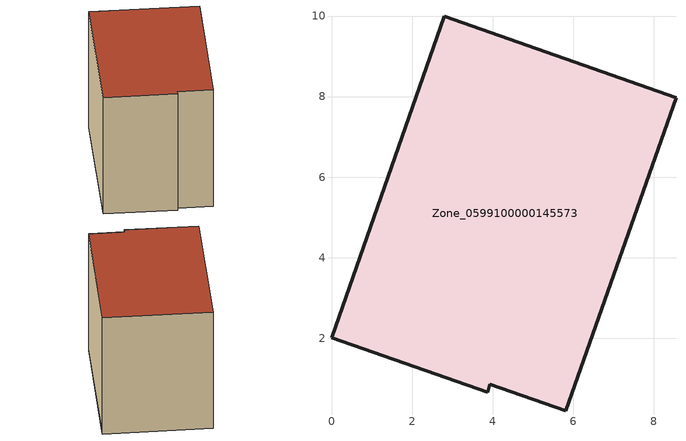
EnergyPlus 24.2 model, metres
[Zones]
Zone_0599100000145573
 floor ground (C_G): 5.81,0.2 3.93,0.85 3.88,0.66 0,2.02 2.8,10 8.55,7.97 z0.63
 wall outside (C_F): 8.55,7.97 2.8,10 0,2.02 3.88,0.66 3.93,0.85 5.81,0.2 8.55,7.97 z0.63:8.29
 roof outside (C_R): 3.93,0.85 5.81,0.2 8.55,7.97 2.8,10 0,2.02 3.88,0.66 z8.29
[BUILDING]
Pand.0599100000145573: North Axis=0; Terrain=City; Loads Convergence Tolerance Value=0.04; Temperature Convergence Tolerance Value=0.4; Solar Distribution=FullExterior; Maximum Number of Warmup Days=25; Minimum Number of Warmup Days=1
[Site:Location]
Rotterdam.The.Hague.AP_ZH_NLD Design_Conditions: Latitude=51.96; Longitude=4.45; Time Zone=1; Elevation=-4.5
[SITE:GROUNDTEMPERATURE:BUILDINGSURFACE]
18, 18, 18, 18, 18, 18, 18, 18, 18, 18, 18, 18
[MATERIAL] Thermal Absorptance=0.9; Solar Absorptance=0.7; Visible Absorptance=0.7
Name | Roughness | Thickness | Conductivity | Density | Specific Heat
G.TI.1965-1974 | MediumSmooth | 0.15 | 0.882353 | 540 | 1210
F.TI.1965-1974 | Rough | 0.3 | 0.697674 | 1920 | 840
R.TI.1965-1974 | MediumRough | 0.2 | 0.232558 | 1500 | 1000
[CONSTRUCTION]
C_G: G.TI.1965-1974
C_F: F.TI.1965-1974
C_R: R.TI.1965-1974
[ZONE]
Zone_0599100000145573: Type=1; Multiplier=1; Ceiling Height=Autocalculate; Volume=Autocalculate; Floor Area=autocalculate; Part of Total Floor Area=Yes
[ZONEINFILTRATION:DESIGNFLOWRATE]
Infil_Zone_0599100000145573: Zone or ZoneList or Space or SpaceList=Zone_0599100000145573; Schedule=AlwaysOn; Design Flow Rate Calculation Method=Flow/Area; Flow Rate per Floor Area=0.003; Constant Term Coefficient=1; Temperature Term Coefficient=0; Velocity Term Coefficient=0; Velocity Squared Term Coefficient=0
[HVACTEMPLATE:ZONE:IDEALLOADSAIRSYSTEM]
Zone_0599100000145573: Maximum Heating Supply Air Temperature=50; Minimum Cooling Supply Air Temperature=13; Maximum Heating Supply Air Humidity Ratio=0.0156; Minimum Cooling Supply Air Humidity Ratio=0.0077; Heating Limit=NoLimit; Cooling Limit=NoLimit; Dehumidification Control Type=ConstantSensibleHeatRatio; Cooling Sensible Heat Ratio=0.7; Dehumidification Setpoint=60; Humidification Control Type=None; Humidification Setpoint=30; Outdoor Air Method=None; Outdoor Air Flow Rate per Person=0.00944; Outdoor Air Flow Rate per Zone Floor Area=0; Outdoor Air Flow Rate per Zone=0; Demand Controlled Ventilation Type=None; Outdoor Air Economizer Type=NoEconomizer; Heat Recovery Type=None; Sensible Heat Recovery Effectiveness=0.7; Latent Heat Recovery Effectiveness=0.65
[ZONECONTROL:THERMOSTAT]
ThermostatControl_Zone_0599100000145573: Zone or ZoneList=Zone_0599100000145573; Control Type Schedule=DualSetpointControlType; Control 1=Thermostat_Zone_0599100000145573; Temperature Difference Between Cutout And Setpoint=0
[THERMOSTATSETPOINT:DUALSETPOINT]
Thermostat_Zone_0599100000145573: Heating Setpoint Temperature Schedule=HeatingSetpoint_Zone_0599100000145573; Cooling Setpoint Temperature Schedule=CoolingSetpoint_Zone_0599100000145573
[SCHEDULE:COMPACT]
HeatingSetpoint_Zone_0599100000145573: Through: 12/31, For: AllDays, Until: 24:00, 21
CoolingSetpoint_Zone_0599100000145573: Through: 12/31, For: AllDays, Until: 24:00, 24
DualSetpointControlType: Through: 12/31, For: AllDays, Until: 24:00, 4
AlwaysOn: Through: 12/31, For: AllDays, Until: 24:00, 1
